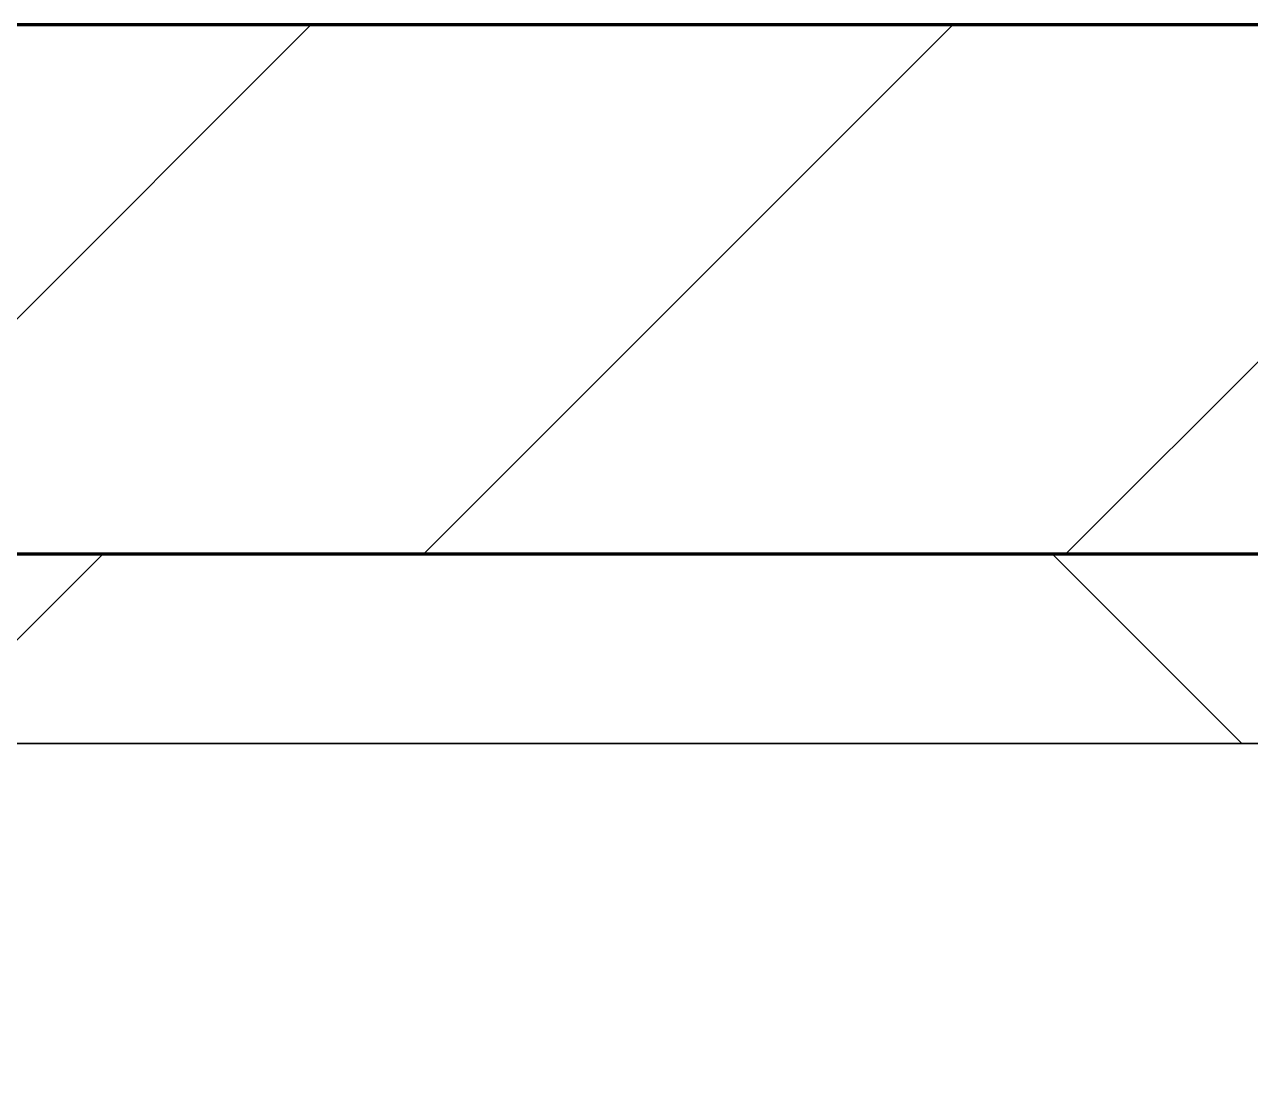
# Model space of a CAD drawing. Header units: millimetres. Extents: x -853432 to -773672, y -18171 to 22484.
# Drawn here: x -844855.8 to -844531.7, y 11617 to 11894 of the extents above; entities that cross this region are included whole.
import ezdxf
from ezdxf.xclip import XClip

# ---------------------------------------------------------------- set-up
doc = ezdxf.new("R2010")
doc.units = ezdxf.units.MM
doc.header["$XCLIPFRAME"] = 0
for name, color, linetype, lineweight in [('A-GLAZ-CURT', 2, 'Continuous', 9), ('A-WALL', 5, 'Continuous', 35), ('A-WALL-FNSH', 2, 'Continuous', 35), ('A-WALL-PATT', 1, 'Continuous', 35)]:
    doc.layers.add(name, color=color, linetype=linetype, lineweight=lineweight)
doc.layers.add('A11_ALU.SOLID SHEET', color=2, linetype='Continuous')

# ---------------------------------------------------------------- blocks, each defined once
blk = doc.blocks.new('PPLS-PP19_Custom Tile Pattern - Custom Tile Pattern-V68-4251-01 ENLARGED CONCOURSE LEVEL - REFLECTED CEILING PLAN - SHEET 2')
at = {"layer": 'A-GLAZ-CURT'}
for p, q in [((-300, 0), (300, 0)), ((300, 0), (-300, 0)), ((230.06, 0), (264.13, 0)), ((265.23, 0), (300, 0)), ((-300, -50), (300, -50)), ((300, -50), (-300, -50))]:
    blk.add_line(p, q, dxfattribs=at)
for points, knots in [([(300, 0), (286.53, 0), (254.22, 0), (207.11, 0), (177.41, 0), (159.34, 0), (158.33, 0), (158.3, 0)], [-285.253232, -285.253232, -285.253232, -285.253232, -244.693688, -187.987675, -143.776725, -129.632772, -123.352749, -123.352749, -123.352749, -123.352749]), ([(171.51, 0), (176.48, 0), (193.23, 0), (201.73, 0), (208.81, 0), (213.9, 0), (241.96, 0), (266.73, 0), (281.71, 0), (291.71, 0), (296.52, 0), (297.86, 0), (298.09, 0)], [-7971.819559, -7971.819559, -7971.819559, -7971.819559, -7784.112253, -7606.717214, -7289.299508, -7042.621073, -6582.165592, -6068.460911, -5766.029927, -5566.724884, -5280.360606, -5199.253518, -5199.253518, -5199.253518, -5199.253518]), ([(300, 0), (288.22, 0), (262, 0), (230.43, 0), (219.94, 0), (219.02, 0)], [-12528.858583, -12528.858583, -12528.858583, -12528.858583, -11905.454923, -11162.864862, -10856.732305, -10856.732305, -10856.732305, -10856.732305]), ([(284.76, 0), (284.76, 0), (285.09, 0), (287.47, 0), (293.59, 0), (297.76, 0), (300, 0)], [-4110.630118, -4110.630118, -4110.630118, -4110.630118, -4053.389046, -3959.664717, -3862.421465, -3746.95702, -3746.95702, -3746.95702, -3746.95702]), ([(297.38, 0), (295.84, 0), (291.62, 0), (285.38, 0), (284.87, 0)], [-4803.172655, -4803.172655, -4803.172655, -4803.172655, -4358.271401, -4143.037883, -4143.037883, -4143.037883, -4143.037883])]:
    blk.add_open_spline(points, degree=3, knots=knots, dxfattribs=at)
blk = doc.blocks.new('PPLS-PP19_Custom Tile Pattern - Custom Tile Pattern-V69-4251-01 ENLARGED CONCOURSE LEVEL - REFLECTED CEILING PLAN - SHEET 2')
at = {"layer": 'A-GLAZ-CURT'}
for p, q in [((-300, 0), (300, 0)), ((300, 0), (-300, 0)), ((-293.07, 0), (-275.75, 0)), ((-275.75, 0), (-293.07, 0)), ((-222.32, 0), (-205, 0)), ((-205, 0), (-222.32, 0)), ((-125.17, 0), (-128.55, 0)), ((-300, -50), (300, -50)), ((300, -50), (-300, -50))]:
    blk.add_line(p, q, dxfattribs=at)
at = {"layer": 'A-GLAZ-CURT', "flags": 128}
for points in [[(-300, 0), (-291.56, 0), (-283.3, 0), (-275.2, 0), (-267.26, 0), (-259.45, 0), (-251.77, 0), (-244.2, 0), (-236.74, 0), (-229.36, 0), (-222.06, 0), (-214.83, 0), (-207.71, 0), (-200.76, 0), (-194.02, 0), (-187.54, 0), (-181.38, 0), (-175.58, 0), (-170.25, 0), (-165.64, 0), (-162.01, 0), (-159.53, 0), (-157.46, 0), (-154.52, 0), (-149.42, 0), (-141.84, 0), (-132.81, 0), (-126.08, 0)], [(-128.96, 0), (-134.16, 0), (-140.03, 0), (-145.5, 0), (-150.63, 0), (-155.53, 0), (-160.27, 0), (-164.95, 0), (-169.65, 0), (-174.47, 0), (-179.49, 0), (-184.81, 0), (-190.44, 0), (-196.37, 0), (-202.58, 0), (-209.04, 0), (-215.73, 0), (-222.63, 0), (-229.72, 0), (-236.97, 0), (-244.39, 0), (-251.96, 0), (-259.67, 0), (-267.51, 0), (-275.48, 0), (-283.55, 0), (-291.73, 0), (-300, 0)]]:
    blk.add_lwpolyline(points, dxfattribs=at)
at = {"layer": 'A-GLAZ-CURT'}
for points, knots in [([(-300, 0), (-284.65, 0), (-236.57, 0), (-174.61, 0), (-129.95, 0), (-110.8, 0), (-99.5, 0), (-91.46, 0)], [-5323.127839, -5323.127839, -5323.127839, -5323.127839, -4502.809032, -2700.551212, -1002.059161, -460.363443, 0, 0, 0, 0]), ([(-199.15, 0), (-204.06, 0), (-229.61, 0), (-262.56, 0), (-294.48, 0), (-300, 0)], [-15473.903569, -15473.903569, -15473.903569, -15473.903569, -15131.813646, -13729.592194, -13439.944408, -13439.944408, -13439.944408, -13439.944408]), ([(-137.88, 0), (-140.56, 0), (-147.66, 0), (-147.69, 0), (-158.72, 0), (-174.02, 0), (-185.59, 0), (-209.77, 0), (-232.01, 0), (-255.22, 0), (-262.59, 0), (-264.9, 0), (-265.4, 0)], [-3187.727384, -3187.727384, -3187.727384, -3187.727384, -2919.378265, -2477.344047, -2237.412286, -2029.680487, -1755.085331, -1400.429864, -858.079193, -543.655514, -208.940337, 0, 0, 0, 0]), ([(-258.6, 0), (-257.91, 0), (-254.26, 0), (-241.25, 0), (-225.99, 0), (-213.1, 0), (-204.47, 0), (-199.7, 0), (-197.99, 0)], [-5722.54675, -5722.54675, -5722.54675, -5722.54675, -5657.471696, -5413.335975, -5017.494783, -4832.723979, -4666.091899, -4570.96412, -4570.96412, -4570.96412, -4570.96412]), ([(-133.82, 0), (-135.51, 0), (-137.8, 0), (-149.31, 0), (-162.01, 0), (-177.91, 0), (-199.46, 0), (-216.65, 0), (-231.26, 0), (-233.46, 0), (-234, 0)], [-2731.647847, -2731.647847, -2731.647847, -2731.647847, -2418.507304, -2308.929706, -2113.765672, -1763.376603, -1422.553702, -978.033455, -846.069444, -682.911962, -682.911962, -682.911962, -682.911962]), ([(-233.49, 0), (-233.44, 0), (-232.38, 0), (-230.74, 0), (-225.3, 0), (-223.63, 0)], [-455.274641, -455.274641, -455.274641, -455.274641, -440.605512, -119.536984, 0, 0, 0, 0]), ([(-223.63, 0), (-219.39, 0), (-210.33, 0), (-201.48, 0), (-197.99, 0)], [-5463.295695, -5463.295695, -5463.295695, -5463.295695, -5161.076232, -4966.820283, -4966.820283, -4966.820283, -4966.820283]), ([(-129.04, 0), (-130.95, 0), (-151.36, 0), (-174.6, 0), (-197.98, 0)], [-17307.460748, -17307.460748, -17307.460748, -17307.460748, -17136.203329, -15500.97533, -15500.97533, -15500.97533, -15500.97533]), ([(-197.96, 0), (-194, 0), (-184.17, 0), (-171.77, 0), (-158.7, 0), (-157.22, 0)], [-4570.356129, -4570.356129, -4570.356129, -4570.356129, -4349.945572, -4000.813434, -3840.635403, -3840.635403, -3840.635403, -3840.635403]), ([(-197.48, 0), (-193.56, 0), (-184.64, 0), (-169.02, 0), (-152.12, 0), (-136.84, 0), (-127.33, 0), (-124.19, 0), (-123.43, 0), (-123.28, 0)], [-4957.434982, -4957.434982, -4957.434982, -4957.434982, -4739.070012, -4465.409639, -4149.119819, -3839.893365, -3647.167523, -3488.92562, -3439.852845, -3439.852845, -3439.852845, -3439.852845]), ([(-152.35, 0), (-151.03, 0), (-147.71, 0), (-143.57, 0), (-138.62, 0)], [-3494.978217, -3494.978217, -3494.978217, -3494.978217, -3371.022232, -3227.460399, -3227.460399, -3227.460399, -3227.460399]), ([(-128.96, 0), (-131.31, 0), (-137.61, 0), (-147.46, 0), (-150.03, 0), (-150.57, 0)], [-5668.781323, -5668.781323, -5668.781323, -5668.781323, -5508.838257, -5298.784692, -5196.16478, -5196.16478, -5196.16478, -5196.16478]), ([(-150.34, 0), (-150.07, 0), (-147.75, 0), (-142.6, 0), (-127.26, 0), (-107.3, 0), (-90.42, 0), (-75.26, 0), (-68.41, 0), (-65.12, 0), (-63.63, 0)], [-4948.728362, -4948.728362, -4948.728362, -4948.728362, -4883.323924, -4440.880425, -4054.690705, -3793.097032, -3402.597032, -3144.956779, -3050.982048, -2969.237017, -2969.237017, -2969.237017, -2969.237017]), ([(-129.19, 0), (-132.53, 0), (-139.48, 0), (-147.74, 0), (-149.07, 0)], [-6625.955282, -6625.955282, -6625.955282, -6625.955282, -6449.282163, -6277.220794, -6277.220794, -6277.220794, -6277.220794]), ([(-148.23, 0), (-146.94, 0), (-140.15, 0), (-137.28, 0), (-133.93, 0), (-128.78, 0), (-126.5, 0)], [-6162.058746, -6162.058746, -6162.058746, -6162.058746, -6017.569127, -5560.701257, -5364.112219, -5231.017328, -5231.017328, -5231.017328, -5231.017328]), ([(-129.05, 0), (-132.09, 0), (-139.67, 0), (-146.11, 0), (-146.95, 0)], [-904.551458, -904.551458, -904.551458, -904.551458, -741.901385, -489.130243, -489.130243, -489.130243, -489.130243]), ([(-146.69, 0), (-146.59, 0), (-145.49, 0), (-135.69, 0), (-128.29, 0), (-125.15, 0)], [-420.34245, -420.34245, -420.34245, -420.34245, -406.956646, -290.263673, 0, 0, 0, 0]), ([(-127.41, 0), (-131.63, 0), (-133.16, 0), (-134.09, 0), (-134.15, 0)], [-8540.990293, -8540.990293, -8540.990293, -8540.990293, -8266.114998, -8246.473386, -8246.473386, -8246.473386, -8246.473386]), ([(-134.15, 0), (-133.32, 0), (-131.86, 0), (-129.35, 0), (-129.14, 0)], [-7657.439573, -7657.439573, -7657.439573, -7657.439573, -7293.749979, -7261.097876, -7261.097876, -7261.097876, -7261.097876]), ([(-120.13, 0), (-120.14, 0), (-120.24, 0), (-121.3, 0), (-129.25, 0), (-133.82, 0)], [-2933.992132, -2933.992132, -2933.992132, -2933.992132, -2920.575025, -2840.280255, -2731.647847, -2731.647847, -2731.647847, -2731.647847]), ([(-60.22, 0), (-66.5, 0), (-81.6, 0), (-107.33, 0), (-121.95, 0), (-129.04, 0)], [-7904.648407, -7904.648407, -7904.648407, -7904.648407, -7508.296369, -7004.680444, -6628.589508, -6628.589508, -6628.589508, -6628.589508]), ([(-72.93, 0), (-75.51, 0), (-90.22, 0), (-110.78, 0), (-128.82, 0)], [-19442.345229, -19442.345229, -19442.345229, -19442.345229, -18935.241197, -17314.152334, -17314.152334, -17314.152334, -17314.152334]), ([(-86.16, 0), (-91.37, 0), (-104.13, 0), (-119.32, 0), (-128.05, 0), (-128.7, 0)], [-1681.3698, -1681.3698, -1681.3698, -1681.3698, -1374.161226, -945.742622, -910.741975, -910.741975, -910.741975, -910.741975]), ([(-128.21, 0), (-125.52, 0), (-116.08, 0), (-92.04, 0), (-74.02, 0), (-62.85, 0), (-60.44, 0), (-60.08, 0)], [-7215.664213, -7215.664213, -7215.664213, -7215.664213, -6839.55839, -6236.997189, -5713.340575, -5140.470607, -5018.877736, -5018.877736, -5018.877736, -5018.877736]), ([(-118.78, 0), (-121.86, 0), (-124.4, 0), (-127.86, 0), (-127.99, 0)], [-5938.474035, -5938.474035, -5938.474035, -5938.474035, -5700.061948, -5691.037617, -5691.037617, -5691.037617, -5691.037617]), ([(-113.43, 0), (-113.44, 0), (-113.96, 0), (-119.73, 0), (-125.43, 0), (-127.03, 0), (-127.41, 0)], [-328.499627, -328.499627, -328.499627, -328.499627, -282.672656, -98.539552, -24.539552, 0, 0, 0, 0]), ([(-126.5, 0), (-122.44, 0), (-108.71, 0), (-86.68, 0), (-63.44, 0), (-54.4, 0), (-48.53, 0), (-30.79, 0), (-18.03, 0), (2.16, 0), (8.25, 0), (8.92, 0)], [-5231.017328, -5231.017328, -5231.017328, -5231.017328, -4994.692869, -4542.524482, -4008.285538, -3689.699207, -3546.54457, -3315.260113, -2864.387349, -2439.246196, -2382.347885, -2382.347885, -2382.347885, -2382.347885]), ([(-125.15, 0), (-124.93, 0), (-121.96, 0), (-113.01, 0), (-98.9, 0), (-85.29, 0), (-71.67, 0), (-65.93, 0), (-65.07, 0)], [-3362.7396, -3362.7396, -3362.7396, -3362.7396, -3342.215224, -3074.362186, -2902.289527, -2605.247022, -2322.099534, -2241.8264, -2241.8264, -2241.8264, -2241.8264]), ([(-122.08, 0), (-122.01, 0), (-121.69, 0), (-121.2, 0), (-120.88, 0)], [-3136.336417, -3136.336417, -3136.336417, -3136.336417, -3110.304437, -3035.164275, -3035.164275, -3035.164275, -3035.164275]), ([(-36.33, 0), (-36.43, 0), (-37.27, 0), (-45.02, 0), (-46.13, 0), (-60.59, 0), (-81.23, 0), (-99.51, 0), (-114.02, 0), (-117.28, 0), (-118.78, 0)], [-1855.773136, -1855.773136, -1855.773136, -1855.773136, -1810.870157, -1672.078046, -1405.135169, -1060.00838, -740.068933, -229.489605, -116.330425, 0, 0, 0, 0]), ([(-117.74, 0), (-117.19, 0), (-114.78, 0), (-113.43, 0), (-113.43, 0)], [-821.249067, -821.249067, -821.249067, -821.249067, -394.672656, -330.879064, -330.879064, -330.879064, -330.879064]), ([(-36.62, 0), (-36.62, 0), (-40.35, 0), (-44.32, 0), (-58.97, 0), (-85.2, 0), (-107.61, 0), (-116.56, 0), (-117.56, 0)], [-4069.478503, -4069.478503, -4069.478503, -4069.478503, -3858.647035, -3538.256648, -2842.901703, -2193.204658, -1433.981041, -985.49888, -985.49888, -985.49888, -985.49888]), ([(-115.82, 0), (-114.96, 0), (-110.41, 0), (-96.78, 0), (-71.33, 0), (-42.53, 0), (-12.78, 0), (2.52, 0), (7.3, 0), (8.3, 0)], [-5724.064692, -5724.064692, -5724.064692, -5724.064692, -5430.283136, -5103.229623, -4799.173296, -4065.652676, -3589.737505, -3285.047089, -3166.503872, -3166.503872, -3166.503872, -3166.503872]), ([(8.98, 0), (8.83, 0), (7.43, 0), (2.57, 0), (-12.23, 0), (-25.64, 0), (-40, 0), (-56.24, 0), (-75.59, 0), (-94, 0), (-112.01, 0), (-114.94, 0), (-115.63, 0)], [-2905.642228, -2905.642228, -2905.642228, -2905.642228, -2882.788014, -2720.818881, -2518.50168, -2125.455881, -1792.521578, -1466.981642, -1208.454564, -789.402658, -501.969187, -243.577221, -243.577221, -243.577221, -243.577221]), ([(-91.46, 0), (-90.09, 0), (-84.7, 0), (-77.43, 0), (-72.73, 0), (-72.64, 0), (-72.64, 0)], [-19832.387487, -19832.387487, -19832.387487, -19832.387487, -19753.885894, -19541.04734, -19478.625389, -19471.062469, -19471.062469, -19471.062469, -19471.062469]), ([(-63.96, 0), (-64.13, 0), (-72.5, 0), (-80.63, 0), (-86.16, 0)], [-2171.769325, -2171.769325, -2171.769325, -2171.769325, -2007.031671, -1681.3698, -1681.3698, -1681.3698, -1681.3698]), ([(-60.13, 0), (-62.57, 0), (-71.91, 0), (-77.83, 0), (-82.66, 0), (-83.28, 0), (-83.28, 0)], [-2131.773478, -2131.773478, -2131.773478, -2131.773478, -2006.592567, -1646.621388, -1424.436217, -1393.971743, -1393.971743, -1393.971743, -1393.971743]), ([(-83.28, 0), (-83.28, 0), (-82.91, 0), (-76.14, 0), (-62.97, 0), (-48.14, 0), (-36.49, 0), (-33.57, 0), (-29.94, 0), (-28.57, 0)], [-1393.4169, -1393.4169, -1393.4169, -1393.4169, -1353.722004, -1274.333717, -1073.56893, -651.549973, -296.515819, -83.513472, 0, 0, 0, 0]), ([(-66.39, 0), (-66.39, 0), (-64.57, 0), (-62, 0), (-60.16, 0)], [-2493.31794, -2493.31794, -2493.31794, -2493.31794, -2315.303971, -2041.690527, -2041.690527, -2041.690527, -2041.690527]), ([(31.18, 0), (25.97, 0), (11.99, 0), (-16.92, 0), (-47.42, 0), (-65.77, 0), (-66.37, 0), (-66.38, 0)], [-4496.803627, -4496.803627, -4496.803627, -4496.803627, -4222.080604, -3745.412743, -2981.410125, -2542.574734, -2498.224237, -2498.224237, -2498.224237, -2498.224237]), ([(-63.63, 0), (-61.49, 0), (-57.39, 0), (-54.49, 0), (-45.2, 0), (-40.79, 0), (-40.46, 0), (-40.44, 0)], [-2969.237017, -2969.237017, -2969.237017, -2969.237017, -2851.217951, -2734.127174, -2474.780881, -2410.990208, -2350.645972, -2350.645972, -2350.645972, -2350.645972]), ([(-26.75, 0), (-27.82, 0), (-36.18, 0), (-47.82, 0), (-57.47, 0), (-60.1, 0)], [-8718.362214, -8718.362214, -8718.362214, -8718.362214, -8532.293389, -8073.216054, -7907.231935, -7907.231935, -7907.231935, -7907.231935]), ([(-29.03, 0), (-33.97, 0), (-43.74, 0), (-53.79, 0), (-59.04, 0), (-59.38, 0)], [-2680.714891, -2680.714891, -2680.714891, -2680.714891, -2413.671296, -2161.752162, -2144.571912, -2144.571912, -2144.571912, -2144.571912]), ([(-59.27, 0), (-57.95, 0), (-49.94, 0), (-34.42, 0), (-29.82, 0), (-29.19, 0)], [-1998.57939, -1998.57939, -1998.57939, -1998.57939, -1809.437387, -963.711516, -666.19313, -666.19313, -666.19313, -666.19313]), ([(-58.83, 0), (-58.37, 0), (-57.29, 0), (-54.23, 0), (-46.33, 0), (-42.62, 0), (-41.76, 0)], [-4859.52896, -4859.52896, -4859.52896, -4859.52896, -4680.891996, -4469.85053, -4321.566175, -4270.495146, -4270.495146, -4270.495146, -4270.495146]), ([(-51.83, 0), (-51.83, 0), (-51.78, 0), (-47.4, 0), (-46.01, 0), (-40.22, 0), (-36.78, 0)], [-632.814994, -632.814994, -632.814994, -632.814994, -627.965721, -508.377888, -260.442412, 0, 0, 0, 0]), ([(8.2, 0), (4.7, 0), (-5.3, 0), (-20.62, 0), (-32.81, 0), (-44.85, 0), (-51.43, 0), (-51.79, 0)], [-1805.750466, -1805.750466, -1805.750466, -1805.750466, -1617.263037, -1290.787923, -1039.307308, -819.71621, -644.910881, -644.910881, -644.910881, -644.910881]), ([(-41.76, 0), (-39.9, 0), (-37.72, 0), (-36.92, 0), (-36.77, 0)], [-4270.495146, -4270.495146, -4270.495146, -4270.495146, -4161.040818, -4106.245333, -4106.245333, -4106.245333, -4106.245333]), ([(-36.78, 0), (-32.43, 0), (-19.22, 0), (-3.57, 0), (6.95, 0), (7.91, 0)], [-6191.144455, -6191.144455, -6191.144455, -6191.144455, -5862.463379, -5340.621928, -5288.269222, -5288.269222, -5288.269222, -5288.269222]), ([(-36.29, 0), (-36.29, 0), (-34.66, 0), (-28.88, 0), (-26.95, 0), (-26.54, 0)], [-9150.272121, -9150.272121, -9150.272121, -9150.272121, -9057.163041, -8919.836787, -8834.607043, -8834.607043, -8834.607043, -8834.607043]), ([(8.53, 0), (6.69, 0), (-2.7, 0), (-16.58, 0), (-34.76, 0), (-36.04, 0)], [-9997.055338, -9997.055338, -9997.055338, -9997.055338, -9884.23066, -9424.652049, -9182.880979, -9182.880979, -9182.880979, -9182.880979]), ([(-33.34, 0), (-33.34, 0), (-32.93, 0), (-31.16, 0), (-30.52, 0)], [-2415.024266, -2415.024266, -2415.024266, -2415.024266, -2357.633367, -2323.618664, -2323.618664, -2323.618664, -2323.618664]), ([(8.84, 0), (6.22, 0), (-3.09, 0), (-17.84, 0), (-30.57, 0), (-31.82, 0), (-32, 0)], [-3467.505086, -3467.505086, -3467.505086, -3467.505086, -3333.063701, -2994.501669, -2698.150104, -2614.070998, -2614.070998, -2614.070998, -2614.070998]), ([(-30.76, 0), (-30.73, 0), (-29.99, 0), (-23.47, 0), (-15.75, 0), (-15.19, 0)], [-54176.191683, -54176.191683, -54176.191683, -54176.191683, -54157.274271, -53749.15266, -53717.791567, -53717.791567, -53717.791567, -53717.791567]), ([(-30.52, 0), (-27.11, 0), (-17.83, 0), (5.99, 0), (22.06, 0), (37.44, 0), (45.92, 0), (57.76, 0), (64.47, 0), (72.74, 0), (75.22, 0), (76.03, 0), (76.21, 0)], [-2323.618664, -2323.618664, -2323.618664, -2323.618664, -2142.497158, -1716.209403, -1206.526904, -1089.329421, -901.315459, -753.071572, -495.328968, -421.953223, -334.951786, -290.452333, -290.452333, -290.452333, -290.452333]), ([(-13, 0), (-14.35, 0), (-17.68, 0), (-25.97, 0), (-29.52, 0), (-30.21, 0)], [-55207.591944, -55207.591944, -55207.591944, -55207.591944, -54789.006179, -54461.685999, -54290.791712, -54290.791712, -54290.791712, -54290.791712]), ([(8.33, 0), (8.19, 0), (7.18, 0), (0.32, 0), (-13.89, 0), (-24.92, 0), (-29.03, 0)], [-3574.286521, -3574.286521, -3574.286521, -3574.286521, -3526.962355, -3285.499107, -2903.012179, -2680.714891, -2680.714891, -2680.714891, -2680.714891]), ([(-28.98, 0), (-28.66, 0), (-27.39, 0), (-24.45, 0), (-22.56, 0)], [-166.548282, -166.548282, -166.548282, -166.548282, -102.06493, 0, 0, 0, 0]), ([(-28.57, 0), (-26.93, 0), (-20.29, 0), (-11.45, 0), (2.08, 0), (13.15, 0), (21.24, 0), (24.62, 0), (24.72, 0), (24.72, 0)], [-5361.429781, -5361.429781, -5361.429781, -5361.429781, -5261.36855, -5050.479954, -4785.90057, -4596.498881, -4445.288762, -4384.376941, -4376.041937, -4376.041937, -4376.041937, -4376.041937])]:
    blk.add_open_spline(points, degree=3, knots=knots, dxfattribs=at)
blk.add_open_spline([(-39.84, 0), (-39.08, 0), (-38.11, 0), (-37.36, 0)], degree=3, dxfattribs=at)
blk = doc.blocks.new('*U634')
at = {"layer": 'A-GLAZ-CURT', "rotation": 180}
for name, p in [('PPLS-PP19_Custom Tile Pattern - Custom Tile Pattern-V69-4251-01 ENLARGED CONCOURSE LEVEL - REFLECTED CEILING PLAN - SHEET 2', (-9000, 8125)), ('PPLS-PP19_Custom Tile Pattern - Custom Tile Pattern-V68-4251-01 ENLARGED CONCOURSE LEVEL - REFLECTED CEILING PLAN - SHEET 2', (-8400, 8125))]:
    blk.add_blockref(name, p, dxfattribs=at)
blk = doc.blocks.new('*U1213')
blk.add_lwpolyline([(-83950, 6309), (-96205.17, 6309), (-96205.17, 8125), (-104695, 8125), (-104695, 7050), (-108275, 7050), (-108275, 3850), (-101417.5, 3850), (-101417.5, 550), (-83950, 550)], close=True)

msp = doc.modelspace()

# ---------------------------------------------------------------- hatches: boundary and pattern name
at = {"layer": 'A-WALL-PATT', "lineweight": 9}
h = msp.add_hatch(dxfattribs=at)
h.set_pattern_fill('FP_2', color=256, style=0, pattern_type=2)
h.set_pattern_definition([(45, (0, 0), (-84.852814, 84.852814), [])])
h.paths.add_polyline_path([(-840837.54, 11754.02), (-840837.54, 11894.02), (-849372.5, 11894.02), (-849372.5, 11754.02), (-844960.16, 11754.02)])

# ---------------------------------------------------------------- linework, layer by layer
at = {"layer": 'A-WALL', "color": 7, "lineweight": 70}
for p, q in [((-849372.5, 11894.02), (-840837.54, 11894.02)), ((-840837.54, 11754.02), (-849372.5, 11754.02))]:
    msp.add_line(p, q, dxfattribs=at)
at = {"layer": 'A-WALL-FNSH', "color": 250}
msp.add_line((-849372.5, 11754.02), (-840837.54, 11754.02), dxfattribs=at)

# ---------------------------------------------------------------- block references
at = {"layer": 'A11_ALU.SOLID SHEET'}
ref = msp.add_blockref('*U1213', (-744682.37, 3579.02), dxfattribs=at)
XClip(ref).set_block_clipping_path([(-104690.1238047112, -9620.0029952966), (-34092.6543255156, 14392.9971737705)])

# ---------------------------------------------------------------- next in the draw order: hatches: boundary and pattern name
at = {"layer": 'A-WALL-PATT', "lineweight": 9}
h = msp.add_hatch(dxfattribs=at)
h.set_pattern_fill('FP_4', color=256, style=0, pattern_type=2)
h.set_pattern_definition([(45, (0, 0), (-212.13203, 212.13203), []), (135, (0, 0), (-212.13203, -212.13203), [])])
h.paths.add_polyline_path([(-840837.54, 11704.02), (-840837.54, 11754.02), (-849372.5, 11753.7), (-849372.5, 11704.02), (-840887.54, 11704.02)])

# ---------------------------------------------------------------- next in the draw order: linework, layer by layer
at = {"layer": 'A-WALL-FNSH', "color": 250}
msp.add_line((-840887.54, 11704.02), (-849372.5, 11704.02), dxfattribs=at)

# ---------------------------------------------------------------- next in the draw order: block references
msp.add_blockref('*U634', (-835882.37, 3579.02))

doc.saveas('drawing.dxf')
